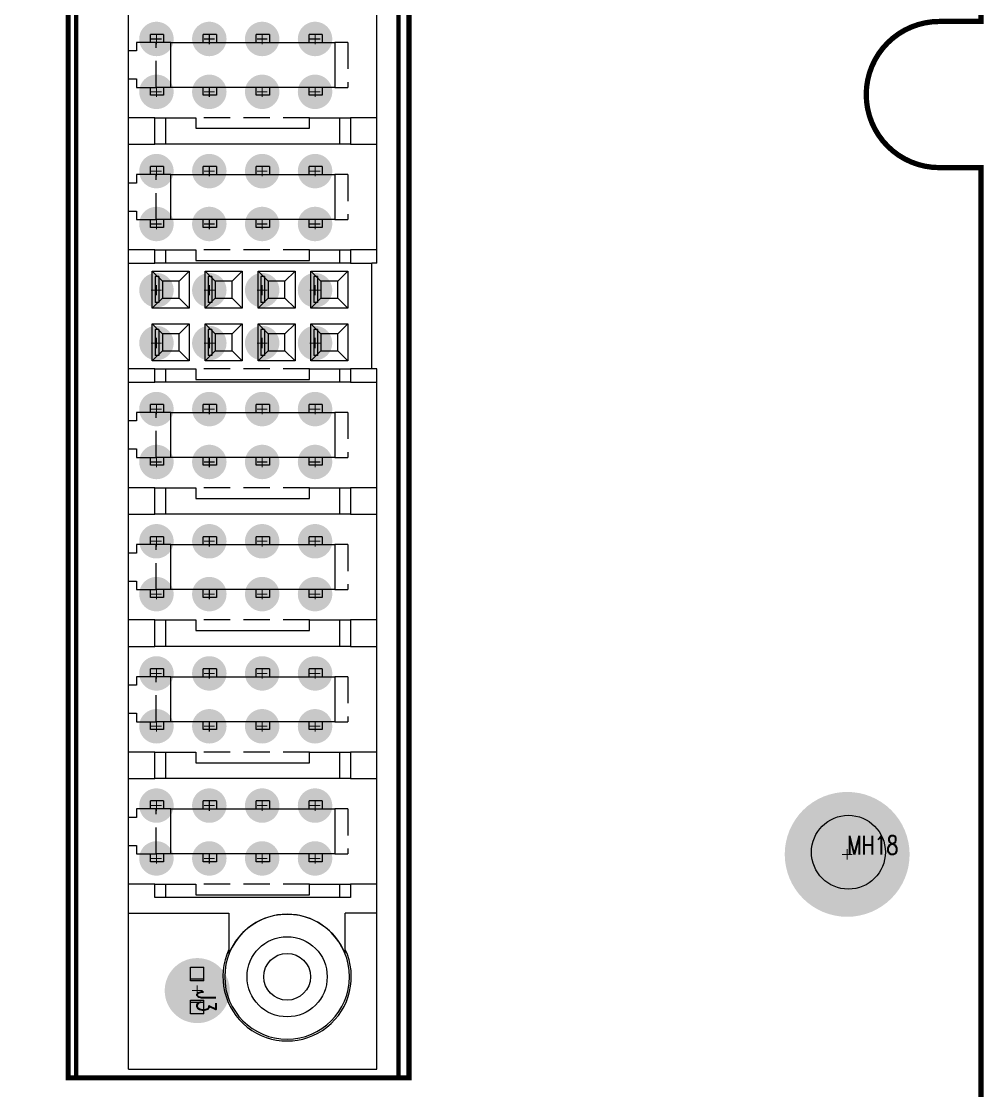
# Model space of a CAD drawing. Header units: millimetres. Extents: x 5 to 1395, y 5 to 415.
# Drawn here: x 1348.9 to 1395.2, y 132.8 to 184.2 of the extents above; entities that cross this region are included whole.
import ezdxf

# ---------------------------------------------------------------- set-up
doc = ezdxf.new("R2010")
doc.units = ezdxf.units.MM
doc.linetypes.add('HIDDEN', pattern=[1.905, 1.27, -0.635])
for name, color, linetype in [('BOARD_OUTLINE_00', 2, 'Continuous'), ('DRIL_PLTE_THRU_01', 16, 'Continuous'), ('DRIL_PLTE_THRU_02', 146, 'Continuous'), ('DRIL_PLTE_THRU_03', 56, 'Continuous'), ('DRIL_PLTE_THRU_04', 216, 'Continuous'), ('DRIL_PLTE_THRU_05', 34, 'Continuous'), ('DRIL_PLTE_THRU_06', 96, 'Continuous'), ('DRIL_PLTE_THRU_07', 171, 'Continuous'), ('DRIL_PLTE_THRU_08', 176, 'Continuous'), ('DRIL_SYMBOL', 2, 'Continuous'), ('PADS_BOT', 5, 'Continuous'), ('PADS_INNER', 1, 'Continuous'), ('PADS_TOP', 1, 'Continuous'), ('PART_NAME_01', 1, 'Continuous'), ('PART_TOP_2DLINE_26', 5, 'Continuous'), ('PART_TOP_2DLINE_27', 5, 'Continuous')]:
    doc.layers.add(name, color=color, linetype=linetype)
doc.styles.add('W0$127', font='simplex', dxfattribs={"width": 0.75})

# ---------------------------------------------------------------- blocks, each defined once
blk = doc.blocks.new('BOARD_30802')
at = {"layer": 'BOARD_OUTLINE_00', "const_width": 0.254}
blk.add_lwpolyline([(0, 0), (431.8, 0), (431.8, 55.96999), (429.8, 55.96999, -1), (429.8, 62.96999), (431.8, 62.96999), (431.8, 165.94328), (429.79848, 165.94328, -1), (429.79848, 172.96638), (431.8, 172.96638), (431.8, 279.4), (419.4, 279.4), (419.40226, 279.39, -1), (412.4, 279.39), (412.4, 279.4), (299.4, 279.4), (299.4, 279.399, -1), (292.4, 279.399), (292.4, 279.4), (139.4, 279.4, -1)], format="xyb", dxfattribs=at)
blk = doc.blocks.new('DRIL_SYMBOL_3$5')
at = {"layer": 'DRIL_SYMBOL', "const_width": 0.0508}
for points in [[(-0.254, 0), (0.254, 0)], [(0, -0.254), (0, 0.254)]]:
    blk.add_lwpolyline(points, dxfattribs=at)
blk = doc.blocks.new('DRIL_HOLE_3$5')
at = {"const_width": 1.75}
blk.add_lwpolyline([(-0.875, 0, 1), (0.875, 0, 1)], format="xyb", close=True, dxfattribs=at)
blk.add_blockref('DRIL_SYMBOL_3$5', (0, 0))
blk = doc.blocks.new('PAD_26')
at = {"const_width": 3}
blk.add_lwpolyline([(0, -1.5, 1), (0, 1.5, 1)], format="xyb", close=True, dxfattribs=at)
blk = doc.blocks.new('STK_TOP_206')
at = {"layer": 'DRIL_PLTE_THRU_01'}
blk.add_blockref('DRIL_HOLE_3$5', (0, 0), dxfattribs=at)
at = {"layer": 'DRIL_PLTE_THRU_02'}
blk.add_blockref('DRIL_HOLE_3$5', (0, 0), dxfattribs=at)
at = {"layer": 'DRIL_PLTE_THRU_03'}
blk.add_blockref('DRIL_HOLE_3$5', (0, 0), dxfattribs=at)
at = {"layer": 'DRIL_PLTE_THRU_04'}
blk.add_blockref('DRIL_HOLE_3$5', (0, 0), dxfattribs=at)
at = {"layer": 'DRIL_PLTE_THRU_05'}
blk.add_blockref('DRIL_HOLE_3$5', (0, 0), dxfattribs=at)
at = {"layer": 'DRIL_PLTE_THRU_06'}
blk.add_blockref('DRIL_HOLE_3$5', (0, 0), dxfattribs=at)
at = {"layer": 'DRIL_PLTE_THRU_07'}
blk.add_blockref('DRIL_HOLE_3$5', (0, 0), dxfattribs=at)
at = {"layer": 'DRIL_PLTE_THRU_08'}
blk.add_blockref('DRIL_HOLE_3$5', (0, 0), dxfattribs=at)
at = {"layer": 'PADS_BOT'}
blk.add_blockref('PAD_26', (0, 0), dxfattribs=at)
at = {"layer": 'PADS_INNER'}
blk.add_blockref('PAD_26', (0, 0), dxfattribs=at)
at = {"layer": 'PADS_TOP'}
blk.add_blockref('PAD_26', (0, 0), dxfattribs=at)
blk = doc.blocks.new('SYM_TOP_19')
blk.add_blockref('STK_TOP_206', (0, 0))
blk = doc.blocks.new('PART_TOP_372')
blk.add_blockref('SYM_TOP_19', (0, 0))
at = {"layer": 'PART_NAME_01', "style": 'W0$127', "width": 0.75}
blk.add_text('MH18', height=0.889, dxfattribs=at).set_placement((0, 0))
blk = doc.blocks.new('SMOOTH_0$2032')
at = {"const_width": 0.1016}
blk.add_lwpolyline([(-0.0508, 0, 1), (0.0508, 0, 1)], format="xyb", close=True, dxfattribs=at)
blk = doc.blocks.new('SMOOTH_0$254')
at = {"const_width": 0.127}
blk.add_lwpolyline([(-0.0635, 0, 1), (0.0635, 0, 1)], format="xyb", close=True, dxfattribs=at)
blk = doc.blocks.new('PART_BODY_TOP_14')
at = {"layer": 'PART_TOP_2DLINE_26', "const_width": 0.254}
blk.add_lwpolyline([(-68.960746, 10.181336), (4.191254, 10.181336), (4.191254, -6.201664), (-68.960746, -6.201664)], close=True, dxfattribs=at)
at = {"layer": 'PART_TOP_2DLINE_27', "const_width": 0.2032}
blk.add_lwpolyline([(4.191254, -5.820664), (-68.960746, -5.820664), (-68.960746, 9.673336), (4.191254, 9.673336)], close=True, dxfattribs=at)
at = {"layer": 'PART_TOP_2DLINE_26'}
for p in [(4.191254, 10.181336), (4.191254, -6.201664)]:
    blk.add_blockref('SMOOTH_0$254', p, dxfattribs=at)
at = {"layer": 'PART_TOP_2DLINE_27'}
for p in [(4.191254, 9.673336), (4.191254, -5.820664)]:
    blk.add_blockref('SMOOTH_0$2032', p, dxfattribs=at)
blk = doc.blocks.new('DRIL_SYMBOL_1$01981')
at = {"layer": 'DRIL_SYMBOL', "const_width": 0.0508}
for points in [[(-0.254, 0), (0.254, 0)], [(0, -0.254), (0, 0.254)]]:
    blk.add_lwpolyline(points, dxfattribs=at)
blk = doc.blocks.new('DRIL_HOLE_1$01981')
at = {"const_width": 0.509905}
blk.add_lwpolyline([(-0.254952, 0, 1), (0.254952, 0, 1)], format="xyb", close=True, dxfattribs=at)
blk.add_blockref('DRIL_SYMBOL_1$01981', (0, 0))
blk = doc.blocks.new('PAD_19')
at = {"const_width": 0.827405}
blk.add_lwpolyline([(0, -0.413702, 1), (0, 0.413702, 1)], format="xyb", close=True, dxfattribs=at)
blk = doc.blocks.new('STK_TOP_3')
at = {"layer": 'DRIL_PLTE_THRU_01'}
blk.add_blockref('DRIL_HOLE_1$01981', (0, 0), dxfattribs=at)
at = {"layer": 'DRIL_PLTE_THRU_02'}
blk.add_blockref('DRIL_HOLE_1$01981', (0, 0), dxfattribs=at)
at = {"layer": 'DRIL_PLTE_THRU_03'}
blk.add_blockref('DRIL_HOLE_1$01981', (0, 0), dxfattribs=at)
at = {"layer": 'DRIL_PLTE_THRU_04'}
blk.add_blockref('DRIL_HOLE_1$01981', (0, 0), dxfattribs=at)
at = {"layer": 'DRIL_PLTE_THRU_05'}
blk.add_blockref('DRIL_HOLE_1$01981', (0, 0), dxfattribs=at)
at = {"layer": 'DRIL_PLTE_THRU_06'}
blk.add_blockref('DRIL_HOLE_1$01981', (0, 0), dxfattribs=at)
at = {"layer": 'DRIL_PLTE_THRU_07'}
blk.add_blockref('DRIL_HOLE_1$01981', (0, 0), dxfattribs=at)
at = {"layer": 'DRIL_PLTE_THRU_08'}
blk.add_blockref('DRIL_HOLE_1$01981', (0, 0), dxfattribs=at)
at = {"layer": 'PADS_BOT'}
blk.add_blockref('PAD_19', (0, 0), dxfattribs=at)
at = {"layer": 'PADS_INNER'}
blk.add_blockref('PAD_19', (0, 0), dxfattribs=at)
at = {"layer": 'PADS_TOP'}
blk.add_blockref('PAD_19', (0, 0), dxfattribs=at)
blk = doc.blocks.new('DRIL_SYMBOL_2$489962')
at = {"layer": 'DRIL_SYMBOL', "const_width": 0.0508}
for points in [[(-0.254, 0), (0.254, 0)], [(0, -0.254), (0, 0.254)]]:
    blk.add_lwpolyline(points, dxfattribs=at)
blk = doc.blocks.new('DRIL_HOLE_2$489962')
at = {"const_width": 1.24498}
blk.add_lwpolyline([(-0.62249, 0, 1), (0.62249, 0, 1)], format="xyb", close=True, dxfattribs=at)
blk.add_blockref('DRIL_SYMBOL_2$489962', (0, 0))
blk = doc.blocks.new('PAD_21')
at = {"const_width": 1.56248}
blk.add_lwpolyline([(0, -0.78124, 1), (0, 0.78124, 1)], format="xyb", close=True, dxfattribs=at)
blk = doc.blocks.new('STK_TOP_4')
at = {"layer": 'DRIL_PLTE_THRU_01'}
blk.add_blockref('DRIL_HOLE_2$489962', (0, 0), dxfattribs=at)
at = {"layer": 'DRIL_PLTE_THRU_02'}
blk.add_blockref('DRIL_HOLE_2$489962', (0, 0), dxfattribs=at)
at = {"layer": 'DRIL_PLTE_THRU_03'}
blk.add_blockref('DRIL_HOLE_2$489962', (0, 0), dxfattribs=at)
at = {"layer": 'DRIL_PLTE_THRU_04'}
blk.add_blockref('DRIL_HOLE_2$489962', (0, 0), dxfattribs=at)
at = {"layer": 'DRIL_PLTE_THRU_05'}
blk.add_blockref('DRIL_HOLE_2$489962', (0, 0), dxfattribs=at)
at = {"layer": 'DRIL_PLTE_THRU_06'}
blk.add_blockref('DRIL_HOLE_2$489962', (0, 0), dxfattribs=at)
at = {"layer": 'DRIL_PLTE_THRU_07'}
blk.add_blockref('DRIL_HOLE_2$489962', (0, 0), dxfattribs=at)
at = {"layer": 'DRIL_PLTE_THRU_08'}
blk.add_blockref('DRIL_HOLE_2$489962', (0, 0), dxfattribs=at)
at = {"layer": 'PADS_BOT'}
blk.add_blockref('PAD_21', (0, 0), dxfattribs=at)
at = {"layer": 'PADS_INNER'}
blk.add_blockref('PAD_21', (0, 0), dxfattribs=at)
at = {"layer": 'PADS_TOP'}
blk.add_blockref('PAD_21', (0, 0), dxfattribs=at)
blk = doc.blocks.new('SYM_TOP_16')
for name, p in [('PART_BODY_TOP_14', (0, 0)), ('STK_TOP_3', (-45.724572, 5.660136)), ('STK_TOP_3', (-43.184572, 5.660136)), ('STK_TOP_3', (-39.374572, 5.660136)), ('STK_TOP_3', (-36.834572, 5.660136)), ('STK_TOP_3', (-33.654746, 5.660136)), ('STK_TOP_3', (-31.114746, 5.660136)), ('STK_TOP_3', (-27.939746, 5.660136)), ('STK_TOP_3', (-25.399746, 5.660136)), ('STK_TOP_3', (-21.589746, 5.660136)), ('STK_TOP_3', (-19.049746, 5.660136)), ('STK_TOP_3', (-15.239746, 5.660136)), ('STK_TOP_3', (-12.699746, 5.660136)), ('STK_TOP_3', (-8.889746, 5.660136)), ('STK_TOP_3', (-6.349746, 5.660136)), ('STK_TOP_3', (-45.724572, 3.120136)), ('STK_TOP_3', (-43.184572, 3.120136)), ('STK_TOP_3', (-39.374572, 3.120136)), ('STK_TOP_3', (-36.834572, 3.120136)), ('STK_TOP_3', (-33.654746, 3.120136)), ('STK_TOP_3', (-31.114746, 3.120136)), ('STK_TOP_3', (-27.939746, 3.120136)), ('STK_TOP_3', (-25.399746, 3.120136)), ('STK_TOP_3', (-21.589746, 3.120136)), ('STK_TOP_3', (-19.049746, 3.120136)), ('STK_TOP_3', (-15.239746, 3.120136)), ('STK_TOP_3', (-12.699746, 3.120136)), ('STK_TOP_3', (-8.889746, 3.120136)), ('STK_TOP_3', (-6.349746, 3.120136)), ('STK_TOP_4', (0, 0)), ('STK_TOP_3', (-45.724572, 0.580136)), ('STK_TOP_3', (-43.184572, 0.580136)), ('STK_TOP_3', (-39.374572, 0.580136)), ('STK_TOP_3', (-36.834572, 0.580136)), ('STK_TOP_3', (-33.654746, 0.580136)), ('STK_TOP_3', (-31.114746, 0.580136)), ('STK_TOP_3', (-27.939746, 0.580136)), ('STK_TOP_3', (-25.399746, 0.580136)), ('STK_TOP_3', (-21.589746, 0.580136)), ('STK_TOP_3', (-19.049746, 0.580136)), ('STK_TOP_3', (-15.239746, 0.580136)), ('STK_TOP_3', (-12.699746, 0.580136)), ('STK_TOP_3', (-8.889746, 0.580136)), ('STK_TOP_3', (-6.349746, 0.580136)), ('STK_TOP_3', (-45.724572, -1.959864)), ('STK_TOP_3', (-43.184572, -1.959864)), ('STK_TOP_3', (-39.374572, -1.959864)), ('STK_TOP_3', (-36.834572, -1.959864)), ('STK_TOP_3', (-33.654746, -1.959864)), ('STK_TOP_3', (-31.114746, -1.959864)), ('STK_TOP_3', (-27.939746, -1.959864)), ('STK_TOP_3', (-25.399746, -1.959864)), ('STK_TOP_3', (-21.589746, -1.959864)), ('STK_TOP_3', (-19.049746, -1.959864)), ('STK_TOP_3', (-15.239746, -1.959864)), ('STK_TOP_3', (-12.699746, -1.959864)), ('STK_TOP_3', (-8.889746, -1.959864)), ('STK_TOP_3', (-6.349746, -1.959864))]:
    blk.add_blockref(name, p)
blk = doc.blocks.new('PART_TOP_102')
blk.add_blockref('SYM_TOP_16', (0, 0))
at = {"layer": 'PART_NAME_01', "style": 'W0$127', "width": 0.75}
blk.add_text('J3', height=0.889, dxfattribs=at).set_placement((0, 0))
blk = doc.blocks.new('q')
for name, p in [('BOARD_30802', (963.245, 11.209)), ('PART_TOP_372', (1388.616, 144.155))]:
    blk.add_blockref(name, p)
at = {"rotation": 270}
blk.add_blockref('PART_TOP_102', (1357.387, 137.609), dxfattribs=at)

msp = doc.modelspace()

# ---------------------------------------------------------------- linework, layer by layer
at = {"color": 7, "linetype": 'Continuous', "lineweight": 15}
for p, q in [((1354.0848, 141.3218), (1354.0848, 198.7258)), ((1366.0228, 172.5638), (1366.0228, 198.7258)), ((1356.1168, 183.1683), (1363.9908, 183.1683)), ((1356.1168, 181.0093), (1356.1168, 183.1683)), ((1363.9908, 183.1683), (1363.9908, 181.0093)), ((1363.9908, 181.0093), (1356.1168, 181.0093)), ((1355.3548, 178.2788), (1355.3548, 179.5488)), ((1355.3548, 179.5488), (1357.3233, 179.5488)), ((1355.8628, 179.5488), (1355.8628, 178.2788)), ((1357.3233, 179.5488), (1357.3233, 179.0408)), ((1362.7843, 179.5488), (1364.7528, 179.5488)), ((1362.7843, 179.0408), (1362.7843, 179.5488)), ((1364.2448, 178.2788), (1364.2448, 179.5488)), ((1364.7528, 179.5488), (1364.7528, 178.2788)), ((1357.3233, 179.0408), (1362.7843, 179.0408)), ((1364.7528, 178.2788), (1355.3548, 178.2788)), ((1356.1168, 174.6593), (1356.1168, 176.8183)), ((1356.1168, 176.8183), (1363.9908, 176.8183)), ((1363.9908, 176.8183), (1363.9908, 174.6593)), ((1393.0448, 177.1788), (1395.0448, 177.1788)), ((1395.0448, 74.1788), (1395.0448, 177.1788)), ((1363.9908, 174.6593), (1356.1168, 174.6593)), ((1355.3548, 172.5638), (1355.3548, 173.1988)), ((1355.3548, 173.1988), (1357.3233, 173.1988)), ((1355.8628, 173.1988), (1355.8628, 172.5638)), ((1357.3233, 173.1988), (1357.3233, 172.6908)), ((1362.7843, 173.1988), (1364.7528, 173.1988)), ((1362.7843, 172.6908), (1362.7843, 173.1988)), ((1364.2448, 172.5638), (1364.2448, 173.1988)), ((1364.7528, 173.1988), (1364.7528, 172.5638)), ((1357.3233, 172.6908), (1362.7843, 172.6908)), ((1355.2278, 170.4048), (1355.2278, 172.1828)), ((1355.7104, 171.7002), (1355.2278, 172.1828)), ((1355.2278, 172.1828), (1357.0058, 172.1828)), ((1364.7528, 172.5638), (1355.3548, 172.5638)), ((1356.5232, 171.7002), (1357.0058, 172.1828)), ((1357.0058, 172.1828), (1357.0058, 170.4048)), ((1358.2504, 171.7002), (1357.7678, 172.1828)), ((1357.7678, 172.1828), (1359.5458, 172.1828)), ((1357.7678, 170.4048), (1357.7678, 172.1828)), ((1359.0632, 171.7002), (1359.5458, 172.1828)), ((1359.5458, 172.1828), (1359.5458, 170.4048)), ((1360.7904, 171.7002), (1360.3078, 172.1828)), ((1360.3078, 172.1828), (1362.0858, 172.1828)), ((1360.3078, 170.4048), (1360.3078, 172.1828)), ((1361.6032, 171.7002), (1362.0858, 172.1828)), ((1362.0858, 172.1828), (1362.0858, 170.4048)), ((1363.3304, 171.7002), (1362.8478, 172.1828)), ((1362.8478, 172.1828), (1364.6258, 172.1828)), ((1362.8478, 170.4048), (1362.8478, 172.1828)), ((1364.1432, 171.7002), (1364.6258, 172.1828)), ((1364.6258, 172.1828), (1364.6258, 170.4048)), ((1366.0228, 172.5638), (1365.7688, 172.5638)), ((1365.7688, 167.4838), (1365.7688, 172.5638)), ((1355.7104, 171.7002), (1355.7104, 170.8874)), ((1356.5232, 171.7002), (1355.7104, 171.7002)), ((1356.5232, 170.8874), (1356.5232, 171.7002)), ((1359.0632, 171.7002), (1358.2504, 171.7002)), ((1358.2504, 171.7002), (1358.2504, 170.8874)), ((1359.0632, 170.8874), (1359.0632, 171.7002)), ((1361.6032, 171.7002), (1360.7904, 171.7002)), ((1360.7904, 171.7002), (1360.7904, 170.8874)), ((1361.6032, 170.8874), (1361.6032, 171.7002)), ((1364.1432, 171.7002), (1363.3304, 171.7002)), ((1363.3304, 171.7002), (1363.3304, 170.8874)), ((1364.1432, 170.8874), (1364.1432, 171.7002)), ((1355.7104, 170.8874), (1355.2278, 170.4048)), ((1355.7104, 170.8874), (1356.5232, 170.8874)), ((1357.0058, 170.4048), (1356.5232, 170.8874)), ((1358.2504, 170.8874), (1357.7678, 170.4048)), ((1358.2504, 170.8874), (1359.0632, 170.8874)), ((1359.5458, 170.4048), (1359.0632, 170.8874)), ((1360.7904, 170.8874), (1360.3078, 170.4048)), ((1360.7904, 170.8874), (1361.6032, 170.8874)), ((1362.0858, 170.4048), (1361.6032, 170.8874)), ((1363.3304, 170.8874), (1362.8478, 170.4048)), ((1363.3304, 170.8874), (1364.1432, 170.8874)), ((1364.6258, 170.4048), (1364.1432, 170.8874)), ((1357.0058, 170.4048), (1355.2278, 170.4048)), ((1359.5458, 170.4048), (1357.7678, 170.4048)), ((1362.0858, 170.4048), (1360.3078, 170.4048)), ((1364.6258, 170.4048), (1362.8478, 170.4048)), ((1355.2278, 167.8648), (1355.2278, 169.6428)), ((1355.7104, 169.1602), (1355.2278, 169.6428)), ((1355.2278, 169.6428), (1357.0058, 169.6428)), ((1356.5232, 169.1602), (1357.0058, 169.6428)), ((1357.0058, 169.6428), (1357.0058, 167.8648)), ((1357.7678, 167.8648), (1357.7678, 169.6428)), ((1358.2504, 169.1602), (1357.7678, 169.6428)), ((1357.7678, 169.6428), (1359.5458, 169.6428)), ((1359.0632, 169.1602), (1359.5458, 169.6428)), ((1359.5458, 169.6428), (1359.5458, 167.8648)), ((1360.7904, 169.1602), (1360.3078, 169.6428)), ((1360.3078, 169.6428), (1362.0858, 169.6428)), ((1360.3078, 167.8648), (1360.3078, 169.6428)), ((1361.6032, 169.1602), (1362.0858, 169.6428)), ((1362.0858, 169.6428), (1362.0858, 167.8648)), ((1363.3304, 169.1602), (1362.8478, 169.6428)), ((1362.8478, 169.6428), (1364.6258, 169.6428)), ((1362.8478, 167.8648), (1362.8478, 169.6428)), ((1364.1432, 169.1602), (1364.6258, 169.6428)), ((1364.6258, 169.6428), (1364.6258, 167.8648)), ((1355.7104, 169.1602), (1355.7104, 168.3474)), ((1356.5232, 169.1602), (1355.7104, 169.1602)), ((1356.5232, 168.3474), (1356.5232, 169.1602)), ((1358.2504, 169.1602), (1358.2504, 168.3474)), ((1359.0632, 169.1602), (1358.2504, 169.1602)), ((1359.0632, 168.3474), (1359.0632, 169.1602)), ((1361.6032, 169.1602), (1360.7904, 169.1602)), ((1360.7904, 169.1602), (1360.7904, 168.3474)), ((1361.6032, 168.3474), (1361.6032, 169.1602)), ((1364.1432, 169.1602), (1363.3304, 169.1602)), ((1363.3304, 169.1602), (1363.3304, 168.3474)), ((1364.1432, 168.3474), (1364.1432, 169.1602)), ((1355.7104, 168.3474), (1355.2278, 167.8648)), ((1355.7104, 168.3474), (1356.5232, 168.3474)), ((1357.0058, 167.8648), (1356.5232, 168.3474)), ((1358.2504, 168.3474), (1357.7678, 167.8648)), ((1358.2504, 168.3474), (1359.0632, 168.3474)), ((1359.5458, 167.8648), (1359.0632, 168.3474)), ((1360.7904, 168.3474), (1360.3078, 167.8648)), ((1360.7904, 168.3474), (1361.6032, 168.3474)), ((1362.0858, 167.8648), (1361.6032, 168.3474)), ((1363.3304, 168.3474), (1362.8478, 167.8648)), ((1363.3304, 168.3474), (1364.1432, 168.3474)), ((1364.6258, 167.8648), (1364.1432, 168.3474)), ((1357.0058, 167.8648), (1355.2278, 167.8648)), ((1359.5458, 167.8648), (1357.7678, 167.8648)), ((1362.0858, 167.8648), (1360.3078, 167.8648)), ((1364.6258, 167.8648), (1362.8478, 167.8648)), ((1355.3548, 166.8488), (1355.3548, 167.4838)), ((1355.3548, 167.4838), (1357.3233, 167.4838)), ((1355.8628, 167.4838), (1355.8628, 166.8488)), ((1357.3233, 167.4838), (1357.3233, 166.9758)), ((1357.3233, 166.9758), (1362.7843, 166.9758)), ((1362.7843, 166.9758), (1362.7843, 167.4838)), ((1362.7843, 167.4838), (1364.7528, 167.4838)), ((1364.2448, 166.8488), (1364.2448, 167.4838)), ((1364.7528, 167.4838), (1364.7528, 166.8488)), ((1366.0228, 167.4838), (1365.7688, 167.4838)), ((1366.0228, 141.3218), (1366.0228, 167.4838)), ((1364.7528, 166.8488), (1355.3548, 166.8488)), ((1356.1168, 163.2293), (1356.1168, 165.3883)), ((1356.1168, 165.3883), (1363.9908, 165.3883)), ((1363.9908, 165.3883), (1363.9908, 163.2293)), ((1363.9908, 163.2293), (1356.1168, 163.2293)), ((1355.3548, 160.4988), (1355.3548, 161.7688)), ((1355.3548, 161.7688), (1357.3233, 161.7688)), ((1355.8628, 161.7688), (1355.8628, 160.4988)), ((1357.3233, 161.7688), (1357.3233, 161.2608)), ((1362.7843, 161.7688), (1364.7528, 161.7688)), ((1362.7843, 161.2608), (1362.7843, 161.7688)), ((1364.2448, 160.4988), (1364.2448, 161.7688)), ((1364.7528, 161.7688), (1364.7528, 160.4988)), ((1357.3233, 161.2608), (1362.7843, 161.2608)), ((1364.7528, 160.4988), (1355.3548, 160.4988)), ((1356.1168, 156.8793), (1356.1168, 159.0383)), ((1356.1168, 159.0383), (1363.9908, 159.0383)), ((1363.9908, 159.0383), (1363.9908, 156.8793)), ((1363.9908, 156.8793), (1356.1168, 156.8793)), ((1355.3548, 154.1488), (1355.3548, 155.4188)), ((1355.3548, 155.4188), (1357.3233, 155.4188)), ((1355.8628, 155.4188), (1355.8628, 154.1488)), ((1357.3233, 155.4188), (1357.3233, 154.9108)), ((1362.7843, 154.9108), (1362.7843, 155.4188)), ((1362.7843, 155.4188), (1364.7528, 155.4188)), ((1364.2448, 154.1488), (1364.2448, 155.4188)), ((1364.7528, 155.4188), (1364.7528, 154.1488)), ((1357.3233, 154.9108), (1362.7843, 154.9108)), ((1364.7528, 154.1488), (1355.3548, 154.1488)), ((1356.1168, 152.6883), (1363.9908, 152.6883)), ((1356.1168, 150.5293), (1356.1168, 152.6883)), ((1363.9908, 152.6883), (1363.9908, 150.5293)), ((1363.9908, 150.5293), (1356.1168, 150.5293)), ((1355.3548, 147.7988), (1355.3548, 149.0688)), ((1355.3548, 149.0688), (1357.3233, 149.0688)), ((1355.8628, 149.0688), (1355.8628, 147.7988)), ((1357.3233, 149.0688), (1357.3233, 148.5608)), ((1362.7843, 148.5608), (1362.7843, 149.0688)), ((1362.7843, 149.0688), (1364.7528, 149.0688)), ((1364.2448, 147.7988), (1364.2448, 149.0688)), ((1364.7528, 149.0688), (1364.7528, 147.7988)), ((1357.3233, 148.5608), (1362.7843, 148.5608)), ((1364.7528, 147.7988), (1355.3548, 147.7988)), ((1356.1168, 144.1793), (1356.1168, 146.3383)), ((1356.1168, 146.3383), (1363.9908, 146.3383)), ((1363.9908, 146.3383), (1363.9908, 144.1793)), ((1363.9908, 144.1793), (1356.1168, 144.1793)), ((1355.3548, 142.0838), (1355.3548, 142.7188)), ((1355.3548, 142.7188), (1357.3233, 142.7188)), ((1355.8628, 142.7188), (1355.8628, 142.0838)), ((1357.3233, 142.7188), (1357.3233, 142.2108)), ((1362.7843, 142.2108), (1362.7843, 142.7188)), ((1362.7843, 142.7188), (1364.7528, 142.7188)), ((1364.2448, 142.0838), (1364.2448, 142.7188)), ((1364.7528, 142.7188), (1364.7528, 142.0838)), ((1364.7528, 142.0838), (1355.3548, 142.0838)), ((1357.3233, 142.2108), (1362.7843, 142.2108)), ((1354.0848, 141.3218), (1358.9108, 141.3218)), ((1354.0848, 133.8288), (1354.0848, 141.3218)), ((1358.9108, 141.3218), (1358.9108, 139.3828)), ((1366.0228, 141.3218), (1364.4988, 141.3218)), ((1364.4988, 139.3828), (1364.4988, 141.3218)), ((1366.0228, 133.8288), (1366.0228, 141.3218)), ((1354.0848, 133.8288), (1366.0228, 133.8288))]:
    msp.add_line(p, q, dxfattribs=at)
at = {"color": 7, "linetype": 'HIDDEN', "lineweight": 0}
for p, q in [((1355.7739, 183.5493), (1355.1389, 183.5493)), ((1355.1389, 183.1683), (1355.1389, 183.5493)), ((1355.7739, 183.5493), (1355.7739, 183.1683)), ((1358.3139, 183.5493), (1357.6789, 183.5493)), ((1357.6789, 183.1683), (1357.6789, 183.5493)), ((1358.3139, 183.5493), (1358.3139, 183.1683)), ((1360.8539, 183.5493), (1360.2189, 183.5493)), ((1360.2189, 183.1683), (1360.2189, 183.5493)), ((1360.8539, 183.5493), (1360.8539, 183.1683)), ((1363.3939, 183.5493), (1362.7589, 183.5493)), ((1362.7589, 183.1683), (1362.7589, 183.5493)), ((1363.3939, 183.5493), (1363.3939, 183.1683)), ((1354.4658, 183.1683), (1354.4658, 182.7619)), ((1355.4183, 183.1683), (1354.4658, 183.1683)), ((1356.1168, 183.1683), (1355.4183, 183.1683)), ((1355.4183, 181.0093), (1355.4183, 183.1683)), ((1364.6258, 183.1683), (1363.9908, 183.1683)), ((1364.6258, 183.1683), (1364.6258, 181.0093)), ((1354.4658, 182.7619), (1354.0848, 182.7619)), ((1354.0848, 181.4157), (1354.4658, 181.4157)), ((1354.4658, 181.4157), (1354.4658, 181.0093)), ((1354.4658, 181.0093), (1355.4183, 181.0093)), ((1355.1389, 180.6283), (1355.1389, 181.0093)), ((1356.1168, 181.0093), (1355.4183, 181.0093)), ((1355.7739, 181.0093), (1355.7739, 180.6283)), ((1357.6789, 180.6283), (1357.6789, 181.0093)), ((1358.3139, 181.0093), (1358.3139, 180.6283)), ((1360.2189, 180.6283), (1360.2189, 181.0093)), ((1360.8539, 181.0093), (1360.8539, 180.6283)), ((1362.7589, 180.6283), (1362.7589, 181.0093)), ((1363.3939, 181.0093), (1363.3939, 180.6283)), ((1363.9908, 181.0093), (1364.6258, 181.0093)), ((1355.7739, 180.6283), (1355.1389, 180.6283)), ((1358.3139, 180.6283), (1357.6789, 180.6283)), ((1360.8539, 180.6283), (1360.2189, 180.6283)), ((1363.3939, 180.6283), (1362.7589, 180.6283)), ((1355.3548, 179.5488), (1354.0848, 179.5488)), ((1362.7843, 179.5488), (1357.3233, 179.5488)), ((1366.0228, 179.5488), (1364.7528, 179.5488)), ((1354.0848, 178.2788), (1355.3548, 178.2788)), ((1364.7528, 178.2788), (1366.0228, 178.2788)), ((1354.4658, 176.8183), (1354.4658, 176.4119)), ((1355.4183, 176.8183), (1354.4658, 176.8183)), ((1355.1389, 176.8183), (1355.1389, 177.1993)), ((1355.7739, 177.1993), (1355.1389, 177.1993)), ((1356.1168, 176.8183), (1355.4183, 176.8183)), ((1355.4183, 174.6593), (1355.4183, 176.8183)), ((1355.7739, 177.1993), (1355.7739, 176.8183)), ((1357.6789, 176.8183), (1357.6789, 177.1993)), ((1358.3139, 177.1993), (1357.6789, 177.1993)), ((1358.3139, 177.1993), (1358.3139, 176.8183)), ((1360.2189, 176.8183), (1360.2189, 177.1993)), ((1360.8539, 177.1993), (1360.2189, 177.1993)), ((1360.8539, 177.1993), (1360.8539, 176.8183)), ((1362.7589, 176.8183), (1362.7589, 177.1993)), ((1363.3939, 177.1993), (1362.7589, 177.1993)), ((1363.3939, 177.1993), (1363.3939, 176.8183)), ((1364.6258, 176.8183), (1363.9908, 176.8183)), ((1364.6258, 176.8183), (1364.6258, 174.6593)), ((1354.4658, 176.4119), (1354.0848, 176.4119)), ((1354.0848, 175.0657), (1354.4658, 175.0657)), ((1354.4658, 175.0657), (1354.4658, 174.6593)), ((1354.4658, 174.6593), (1355.4183, 174.6593)), ((1355.1389, 174.2783), (1355.1389, 174.6593)), ((1355.7739, 174.2783), (1355.1389, 174.2783)), ((1356.1168, 174.6593), (1355.4183, 174.6593)), ((1355.7739, 174.6593), (1355.7739, 174.2783)), ((1357.6789, 174.2783), (1357.6789, 174.6593)), ((1358.3139, 174.2783), (1357.6789, 174.2783)), ((1358.3139, 174.6593), (1358.3139, 174.2783)), ((1360.2189, 174.2783), (1360.2189, 174.6593)), ((1360.8539, 174.2783), (1360.2189, 174.2783)), ((1360.8539, 174.6593), (1360.8539, 174.2783)), ((1362.7589, 174.2783), (1362.7589, 174.6593)), ((1363.3939, 174.2783), (1362.7589, 174.2783)), ((1363.3939, 174.6593), (1363.3939, 174.2783)), ((1363.9908, 174.6593), (1364.6258, 174.6593)), ((1355.3548, 173.1988), (1354.0848, 173.1988)), ((1362.7843, 173.1988), (1357.3233, 173.1988)), ((1366.0228, 173.1988), (1364.7528, 173.1988)), ((1354.0848, 172.5638), (1355.3548, 172.5638)), ((1364.7528, 172.5638), (1365.7688, 172.5638)), ((1355.5453, 171.9161), (1355.3675, 171.9161)), ((1355.3675, 171.9161), (1355.3675, 170.6715)), ((1355.5453, 171.9161), (1355.5453, 170.6715)), ((1358.0853, 171.9161), (1357.9075, 171.9161)), ((1357.9075, 171.9161), (1357.9075, 170.6715)), ((1358.0853, 171.9161), (1358.0853, 170.6715)), ((1360.6253, 171.9161), (1360.4475, 171.9161)), ((1360.4475, 171.9161), (1360.4475, 170.6715)), ((1360.6253, 171.9161), (1360.6253, 170.6715)), ((1363.1653, 171.9161), (1362.9875, 171.9161)), ((1362.9875, 171.9161), (1362.9875, 170.6715)), ((1363.1653, 171.9161), (1363.1653, 170.6715)), ((1355.5453, 170.6715), (1355.3675, 170.6715)), ((1358.0853, 170.6715), (1357.9075, 170.6715)), ((1360.6253, 170.6715), (1360.4475, 170.6715)), ((1363.1653, 170.6715), (1362.9875, 170.6715)), ((1355.5453, 169.3761), (1355.3675, 169.3761)), ((1355.3675, 169.3761), (1355.3675, 168.1315)), ((1355.5453, 169.3761), (1355.5453, 168.1315)), ((1358.0853, 169.3761), (1357.9075, 169.3761)), ((1357.9075, 169.3761), (1357.9075, 168.1315)), ((1358.0853, 169.3761), (1358.0853, 168.1315)), ((1360.6253, 169.3761), (1360.4475, 169.3761)), ((1360.4475, 169.3761), (1360.4475, 168.1315)), ((1360.6253, 169.3761), (1360.6253, 168.1315)), ((1363.1653, 169.3761), (1362.9875, 169.3761)), ((1362.9875, 169.3761), (1362.9875, 168.1315)), ((1363.1653, 169.3761), (1363.1653, 168.1315)), ((1355.5453, 168.1315), (1355.3675, 168.1315)), ((1358.0853, 168.1315), (1357.9075, 168.1315)), ((1360.6253, 168.1315), (1360.4475, 168.1315)), ((1363.1653, 168.1315), (1362.9875, 168.1315)), ((1355.3548, 167.4838), (1354.0848, 167.4838)), ((1362.7843, 167.4838), (1357.3233, 167.4838)), ((1365.7688, 167.4838), (1364.7528, 167.4838)), ((1354.0848, 166.8488), (1355.3548, 166.8488)), ((1364.7528, 166.8488), (1366.0228, 166.8488)), ((1355.7739, 165.7693), (1355.1389, 165.7693)), ((1355.1389, 165.3883), (1355.1389, 165.7693)), ((1355.7739, 165.7693), (1355.7739, 165.3883)), ((1358.3139, 165.7693), (1357.6789, 165.7693)), ((1357.6789, 165.3883), (1357.6789, 165.7693)), ((1358.3139, 165.7693), (1358.3139, 165.3883)), ((1360.8539, 165.7693), (1360.2189, 165.7693)), ((1360.2189, 165.3883), (1360.2189, 165.7693)), ((1360.8539, 165.7693), (1360.8539, 165.3883)), ((1363.3939, 165.7693), (1362.7589, 165.7693)), ((1362.7589, 165.3883), (1362.7589, 165.7693)), ((1363.3939, 165.7693), (1363.3939, 165.3883)), ((1354.4658, 164.9819), (1354.0848, 164.9819)), ((1354.4658, 165.3883), (1354.4658, 164.9819)), ((1355.4183, 165.3883), (1354.4658, 165.3883)), ((1355.4183, 163.2293), (1355.4183, 165.3883)), ((1356.1168, 165.3883), (1355.4183, 165.3883)), ((1364.6258, 165.3883), (1363.9908, 165.3883)), ((1364.6258, 165.3883), (1364.6258, 163.2293)), ((1354.0848, 163.6357), (1354.4658, 163.6357)), ((1354.4658, 163.6357), (1354.4658, 163.2293)), ((1354.4658, 163.2293), (1355.4183, 163.2293)), ((1355.1389, 162.8483), (1355.1389, 163.2293)), ((1356.1168, 163.2293), (1355.4183, 163.2293)), ((1355.7739, 163.2293), (1355.7739, 162.8483)), ((1357.6789, 162.8483), (1357.6789, 163.2293)), ((1358.3139, 163.2293), (1358.3139, 162.8483)), ((1360.2189, 162.8483), (1360.2189, 163.2293)), ((1360.8539, 163.2293), (1360.8539, 162.8483)), ((1362.7589, 162.8483), (1362.7589, 163.2293)), ((1363.3939, 163.2293), (1363.3939, 162.8483)), ((1363.9908, 163.2293), (1364.6258, 163.2293)), ((1355.7739, 162.8483), (1355.1389, 162.8483)), ((1358.3139, 162.8483), (1357.6789, 162.8483)), ((1360.8539, 162.8483), (1360.2189, 162.8483)), ((1363.3939, 162.8483), (1362.7589, 162.8483)), ((1355.3548, 161.7688), (1354.0848, 161.7688)), ((1362.7843, 161.7688), (1357.3233, 161.7688)), ((1366.0228, 161.7688), (1364.7528, 161.7688)), ((1354.0848, 160.4988), (1355.3548, 160.4988)), ((1364.7528, 160.4988), (1366.0228, 160.4988)), ((1355.1389, 159.0383), (1355.1389, 159.4193)), ((1355.7739, 159.4193), (1355.1389, 159.4193)), ((1355.7739, 159.4193), (1355.7739, 159.0383)), ((1357.6789, 159.0383), (1357.6789, 159.4193)), ((1358.3139, 159.4193), (1357.6789, 159.4193)), ((1358.3139, 159.4193), (1358.3139, 159.0383)), ((1360.2189, 159.0383), (1360.2189, 159.4193)), ((1360.8539, 159.4193), (1360.2189, 159.4193)), ((1360.8539, 159.4193), (1360.8539, 159.0383)), ((1362.7589, 159.0383), (1362.7589, 159.4193)), ((1363.3939, 159.4193), (1362.7589, 159.4193)), ((1363.3939, 159.4193), (1363.3939, 159.0383)), ((1354.4658, 159.0383), (1354.4658, 158.6319)), ((1355.4183, 159.0383), (1354.4658, 159.0383)), ((1355.4183, 156.8793), (1355.4183, 159.0383)), ((1356.1168, 159.0383), (1355.4183, 159.0383)), ((1364.6258, 159.0383), (1363.9908, 159.0383)), ((1364.6258, 159.0383), (1364.6258, 156.8793)), ((1354.4658, 158.6319), (1354.0848, 158.6319)), ((1354.0848, 157.2857), (1354.4658, 157.2857)), ((1354.4658, 157.2857), (1354.4658, 156.8793)), ((1354.4658, 156.8793), (1355.4183, 156.8793)), ((1355.1389, 156.4983), (1355.1389, 156.8793)), ((1356.1168, 156.8793), (1355.4183, 156.8793)), ((1355.7739, 156.8793), (1355.7739, 156.4983)), ((1357.6789, 156.4983), (1357.6789, 156.8793)), ((1358.3139, 156.8793), (1358.3139, 156.4983)), ((1360.2189, 156.4983), (1360.2189, 156.8793)), ((1360.8539, 156.8793), (1360.8539, 156.4983)), ((1362.7589, 156.4983), (1362.7589, 156.8793)), ((1363.3939, 156.8793), (1363.3939, 156.4983)), ((1363.9908, 156.8793), (1364.6258, 156.8793)), ((1355.7739, 156.4983), (1355.1389, 156.4983)), ((1358.3139, 156.4983), (1357.6789, 156.4983)), ((1360.8539, 156.4983), (1360.2189, 156.4983)), ((1363.3939, 156.4983), (1362.7589, 156.4983)), ((1355.3548, 155.4188), (1354.0848, 155.4188)), ((1362.7843, 155.4188), (1357.3233, 155.4188)), ((1366.0228, 155.4188), (1364.7528, 155.4188)), ((1354.0848, 154.1488), (1355.3548, 154.1488)), ((1364.7528, 154.1488), (1366.0228, 154.1488)), ((1354.4658, 152.6883), (1354.4658, 152.2819)), ((1355.4183, 152.6883), (1354.4658, 152.6883)), ((1355.7739, 153.0693), (1355.1389, 153.0693)), ((1355.1389, 152.6883), (1355.1389, 153.0693)), ((1355.4183, 150.5293), (1355.4183, 152.6883)), ((1356.1168, 152.6883), (1355.4183, 152.6883)), ((1355.7739, 153.0693), (1355.7739, 152.6883)), ((1358.3139, 153.0693), (1357.6789, 153.0693)), ((1357.6789, 152.6883), (1357.6789, 153.0693)), ((1358.3139, 153.0693), (1358.3139, 152.6883)), ((1360.8539, 153.0693), (1360.2189, 153.0693)), ((1360.2189, 152.6883), (1360.2189, 153.0693)), ((1360.8539, 153.0693), (1360.8539, 152.6883)), ((1362.7589, 152.6883), (1362.7589, 153.0693)), ((1363.3939, 153.0693), (1362.7589, 153.0693)), ((1363.3939, 153.0693), (1363.3939, 152.6883)), ((1364.6258, 152.6883), (1363.9908, 152.6883)), ((1364.6258, 152.6883), (1364.6258, 150.5293)), ((1354.4658, 152.2819), (1354.0848, 152.2819)), ((1354.0848, 150.9357), (1354.4658, 150.9357)), ((1354.4658, 150.9357), (1354.4658, 150.5293)), ((1354.4658, 150.5293), (1355.4183, 150.5293)), ((1355.1389, 150.1483), (1355.1389, 150.5293)), ((1355.7739, 150.1483), (1355.1389, 150.1483)), ((1356.1168, 150.5293), (1355.4183, 150.5293)), ((1355.7739, 150.5293), (1355.7739, 150.1483)), ((1357.6789, 150.1483), (1357.6789, 150.5293)), ((1358.3139, 150.1483), (1357.6789, 150.1483)), ((1358.3139, 150.5293), (1358.3139, 150.1483)), ((1360.2189, 150.1483), (1360.2189, 150.5293)), ((1360.8539, 150.1483), (1360.2189, 150.1483)), ((1360.8539, 150.5293), (1360.8539, 150.1483)), ((1362.7589, 150.1483), (1362.7589, 150.5293)), ((1363.3939, 150.1483), (1362.7589, 150.1483)), ((1363.3939, 150.5293), (1363.3939, 150.1483)), ((1363.9908, 150.5293), (1364.6258, 150.5293)), ((1355.3548, 149.0688), (1354.0848, 149.0688)), ((1362.7843, 149.0688), (1357.3233, 149.0688)), ((1366.0228, 149.0688), (1364.7528, 149.0688)), ((1354.0848, 147.7988), (1355.3548, 147.7988)), ((1364.7528, 147.7988), (1366.0228, 147.7988)), ((1355.1389, 146.3383), (1355.1389, 146.7193)), ((1355.7739, 146.7193), (1355.1389, 146.7193)), ((1355.7739, 146.7193), (1355.7739, 146.3383)), ((1357.6789, 146.3383), (1357.6789, 146.7193)), ((1358.3139, 146.7193), (1357.6789, 146.7193)), ((1358.3139, 146.7193), (1358.3139, 146.3383)), ((1360.2189, 146.3383), (1360.2189, 146.7193)), ((1360.8539, 146.7193), (1360.2189, 146.7193)), ((1360.8539, 146.7193), (1360.8539, 146.3383)), ((1362.7589, 146.3383), (1362.7589, 146.7193)), ((1363.3939, 146.7193), (1362.7589, 146.7193)), ((1363.3939, 146.7193), (1363.3939, 146.3383)), ((1354.4658, 145.9319), (1354.0848, 145.9319)), ((1354.4658, 146.3383), (1354.4658, 145.9319)), ((1355.4183, 146.3383), (1354.4658, 146.3383)), ((1356.1168, 146.3383), (1355.4183, 146.3383)), ((1355.4183, 144.1793), (1355.4183, 146.3383)), ((1364.6258, 146.3383), (1363.9908, 146.3383)), ((1364.6258, 146.3383), (1364.6258, 144.1793)), ((1354.0848, 144.5857), (1354.4658, 144.5857)), ((1354.4658, 144.5857), (1354.4658, 144.1793)), ((1354.4658, 144.1793), (1355.4183, 144.1793)), ((1355.1389, 143.7983), (1355.1389, 144.1793)), ((1356.1168, 144.1793), (1355.4183, 144.1793)), ((1355.7739, 144.1793), (1355.7739, 143.7983)), ((1357.6789, 143.7983), (1357.6789, 144.1793)), ((1358.3139, 144.1793), (1358.3139, 143.7983)), ((1360.2189, 143.7983), (1360.2189, 144.1793)), ((1360.8539, 144.1793), (1360.8539, 143.7983)), ((1362.7589, 143.7983), (1362.7589, 144.1793)), ((1363.3939, 144.1793), (1363.3939, 143.7983)), ((1363.9908, 144.1793), (1364.6258, 144.1793)), ((1355.7739, 143.7983), (1355.1389, 143.7983)), ((1358.3139, 143.7983), (1357.6789, 143.7983)), ((1360.8539, 143.7983), (1360.2189, 143.7983)), ((1363.3939, 143.7983), (1362.7589, 143.7983)), ((1355.3548, 142.7188), (1354.0848, 142.7188)), ((1362.7843, 142.7188), (1357.3233, 142.7188)), ((1366.0228, 142.7188), (1364.7528, 142.7188)), ((1357.0693, 138.731), (1357.7043, 138.731)), ((1357.0693, 138.0836), (1357.0693, 138.731)), ((1357.7043, 138.0836), (1357.7043, 138.731)), ((1357.0693, 138.1722), (1357.7043, 138.1722)), ((1357.7043, 138.0836), (1357.0693, 138.0836)), ((1357.0693, 137.1432), (1357.7043, 137.1432)), ((1357.0693, 136.4958), (1357.0693, 137.1432)), ((1357.0693, 137.0546), (1357.7043, 137.0546)), ((1357.7043, 136.4958), (1357.7043, 137.1432)), ((1357.7043, 136.4958), (1357.0693, 136.4958))]:
    msp.add_line(p, q, dxfattribs=at)
at = {"color": 7, "linetype": 'Continuous', "lineweight": 15}
for centre, radius in [((1388.6748, 144.2588), 1.775), ((1361.7048, 138.2738), 1.9266), ((1361.7048, 138.2738), 1.1247)]:
    msp.add_circle(centre, radius, dxfattribs=at)
for centre, radius, start, end in [((1393.0448, 180.6788), 3.5, 90, 270), ((1361.7048, 138.2738), 2.9972, 90, 270), ((1361.7048, 138.2738), 3.006, 21.649, 158.351), ((1361.7048, 138.2738), 2.9972, 270, 90), ((1361.7048, 138.2738), 3.0861, 154.87044, 25.12956)]:
    msp.add_arc(centre, radius, start, end, dxfattribs=at)

# ---------------------------------------------------------------- block references
msp.add_blockref('q', (0, 0))

doc.saveas('drawing.dxf')
